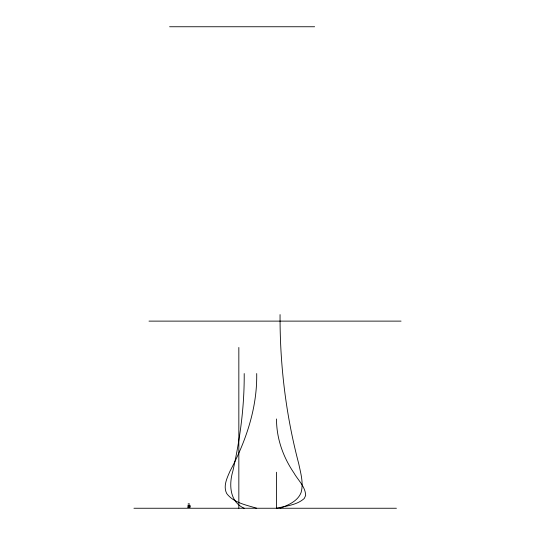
<?xml version="1.0" encoding="UTF-8"?>
<svg xmlns="http://www.w3.org/2000/svg" width="535" height="535" viewBox="0 0 535 535"><rect width="100%" height="100%" fill="white"/><g stroke="black" fill="none" stroke-linecap="round" stroke-linejoin="round"><path stroke-width="0.8" d="M244.201 373.55C244.448 406.426 240.088 439.135 232.852 471.154C228.846 484.449 229.548 501.85 244.201 508.25M256.7 373.55C257.308 407.971 245.986 441.094 230.01 471.154C227.027 478.029 222.995 486.088 226.673 493.484C233.688 502.867 246.187 504.953 256.7 508.25M188.855 504.986L189.383 507.167M188.407 507.541L188.715 505.662L188.4 507.06M187.838 507.595L188.066 504.986M188.514 506.739L188.287 507.595M189.811 507.595L190.253 506.357L189.871 505.154M280.059 508.25C288.198 505.073 297.647 501.342 301.085 492.561C303.733 483.011 300.677 473.174 298.751 463.785C285.924 415.147 279.812 364.89 280.059 314.6M169.602 26.75L314.627 26.75M148.998 321.12L401.056 321.12M188.133 503.823L189.423 503.823M133.944 508.25L396.428 508.25M189.624 504.986L189.771 507.595M276.515 418.965C276.441 438.232 283.075 456.99 293.862 472.813C297.968 480.129 305.391 486.569 305.672 495.43L304.275 498.459C296.758 505.254 285.931 505.936 276.515 508.25L276.515 472.231M238.837 347.469L238.837 508.25"/></g></svg>
